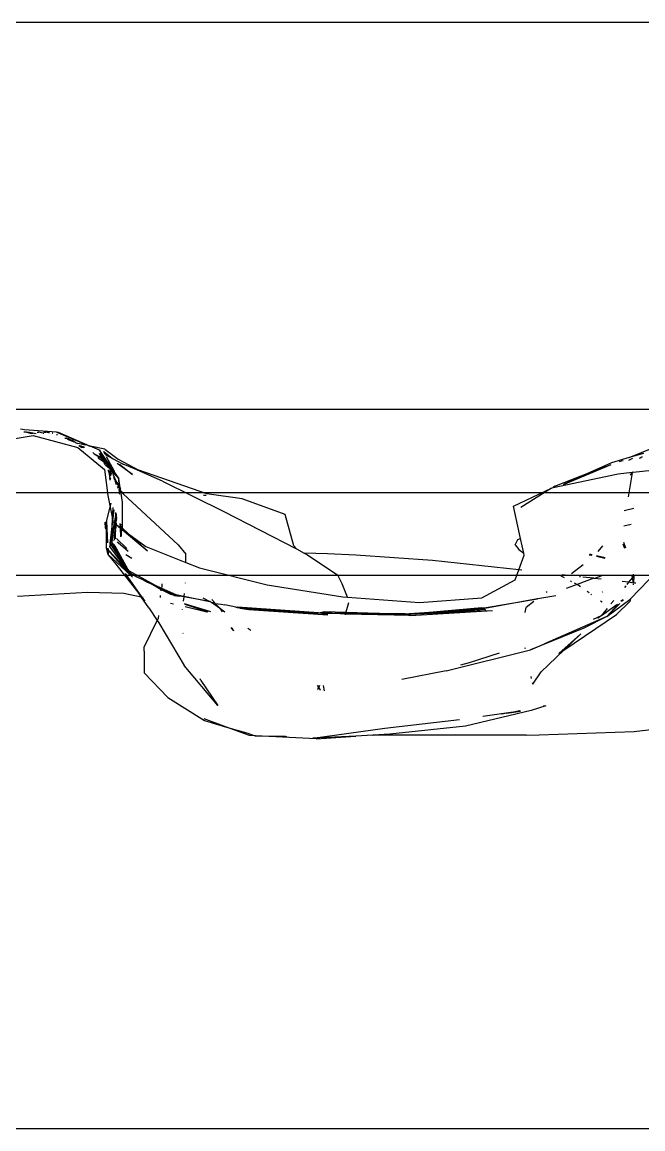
# Model space of a CAD drawing. Header units: millimetres. Extents: x -41292 to 298682, y -22072 to 33155.
# Drawn here: x 32060.8 to 32173, y -13759.4 to -13559.4 of the extents above; entities that cross this region are included whole.
import ezdxf

# ---------------------------------------------------------------- set-up
doc = ezdxf.new("R2010")
doc.units = ezdxf.units.MM
doc.layers.add('창호', color=4, linetype='Continuous')
doc.layers.add('틀', color=8, linetype='Continuous')

# ---------------------------------------------------------------- blocks, each defined once
blk = doc.blocks.new('rmfnasesx')
for p, q in [((59520.26, 1877.36), (59526.05, 1878.29)), ((59524.44, 1879.36), (59523.7, 1879.45)), ((59524.79, 1878.91), (59524.35, 1878.91)), ((59530.23, 1878.89), (59524.44, 1879.36)), ((59524.79, 1878.91), (59525.66, 1878.66)), ((59525.02, 1878.91), (59524.99, 1878.91)), ((59526.25, 1878.68), (59525.02, 1878.91)), ((59525.37, 1878.91), (59526.59, 1878.7)), ((59526.02, 1878.67), (59525.66, 1878.66)), ((59526.05, 1878.29), (59534.11, 1876.15)), ((59526.73, 1878.9), (59527.01, 1878.9)), ((59527.8, 1878.75), (59527.01, 1878.9)), ((59527.8, 1878.75), (59527.96, 1878.76)), ((59527.94, 1878.89), (59528.31, 1878.89)), ((59528.8, 1878.8), (59528.31, 1878.89)), ((59528.97, 1878.81), (59528.8, 1878.8)), ((59529.5, 1878.74), (59529.47, 1878.75)), ((59529.53, 1878.72), (59529.57, 1878.72)), ((59530.23, 1878.89), (59530.37, 1878.9)), ((59530.44, 1878.41), (59530.23, 1878.44)), ((59530.44, 1878.41), (59530.26, 1878.43)), ((59530.42, 1878.88), (59530.37, 1878.9)), ((59530.58, 1878.86), (59530.42, 1878.88)), ((59530.42, 1878.88), (59536.28, 1876.41)), ((59536.28, 1876.41), (59530.58, 1878.86)), ((59531.73, 1877.83), (59532.13, 1877.76)), ((59532.04, 1877.83), (59531.92, 1877.87)), ((59532.13, 1877.76), (59532.04, 1877.83)), ((59532.22, 1877.73), (59532.13, 1877.76)), ((59532.45, 1877.68), (59532.22, 1877.73)), ((59532.22, 1877.73), (59532.54, 1877.53)), ((59532.54, 1877.53), (59532.37, 1877.56)), ((59532.57, 1877.61), (59532.45, 1877.68)), ((59532.59, 1877.52), (59532.54, 1877.53)), ((59533.15, 1877.42), (59532.57, 1877.61)), ((59532.57, 1877.61), (59532.79, 1877.49)), ((59532.59, 1877.52), (59532.8, 1877.39)), ((59532.79, 1877.49), (59532.59, 1877.52)), ((59532.79, 1877.49), (59533.13, 1877.29)), ((59533.15, 1877.42), (59532.79, 1877.49)), ((59532.92, 1877.34), (59532.8, 1877.39)), ((59532.95, 1877.33), (59533.13, 1877.29)), ((59533.13, 1877.29), (59533.37, 1877.16)), ((59533.13, 1877.29), (59533.4, 1877.24)), ((59533.4, 1877.24), (59533.15, 1877.42)), ((59533.37, 1877.16), (59533.4, 1877.24)), ((59533.75, 1877), (59533.4, 1877.24)), ((59533.75, 1877), (59534.07, 1876.87)), ((59535.56, 1876.56), (59534.07, 1876.87)), ((59534.11, 1876.15), (59538.94, 1872.14)), ((59534.27, 1876.48), (59534.8, 1876.14)), ((59534.64, 1876.4), (59534.44, 1876.45)), ((59534.64, 1876.4), (59534.91, 1876.14)), ((59534.73, 1876.38), (59534.64, 1876.4)), ((59534.87, 1876.25), (59534.73, 1876.38)), ((59534.73, 1876.38), (59534.98, 1876.33)), ((59534.87, 1876.25), (59534.91, 1876.22)), ((59534.91, 1876.22), (59535.06, 1876.14)), ((59535.04, 1876.14), (59534.91, 1876.22)), ((59535.25, 1876.13), (59534.98, 1876.33)), ((59535.16, 1876.14), (59534.98, 1876.33)), ((59535.22, 1876.14), (59535.16, 1876.14)), ((59535.31, 1876.13), (59535.25, 1876.13)), ((59536.34, 1876.39), (59536.28, 1876.41)), ((59539, 1875.82), (59536.34, 1876.39)), ((59538, 1875.68), (59536.34, 1876.39)), ((59633.81, 1874.31), (59640.99, 1877.26)), ((59537.06, 1874.98), (59536.78, 1875.26)), ((59537.06, 1874.98), (59538.32, 1874.34)), ((59537.06, 1874.98), (59538.4, 1874.2)), ((59537.85, 1874.19), (59537.69, 1874.35)), ((59537.85, 1874.19), (59538.67, 1873.69)), ((59539.47, 1873.54), (59538, 1875.68)), ((59538, 1875.68), (59539.07, 1873.82)), ((59538.32, 1874.34), (59538.04, 1875.07)), ((59538.04, 1875.07), (59538.93, 1873.92)), ((59538.32, 1874.34), (59538.93, 1873.92)), ((59538.4, 1874.2), (59538.32, 1874.34)), ((59538.44, 1874.13), (59538.4, 1874.2)), ((59538.42, 1874.14), (59538.4, 1874.2)), ((59538.47, 1874.16), (59538.42, 1874.14)), ((59538.67, 1873.69), (59538.44, 1874.13)), ((59538.93, 1873.92), (59538.47, 1874.16)), ((59538.56, 1874.06), (59538.47, 1874.16)), ((59539.07, 1873.74), (59538.56, 1874.06)), ((59539.12, 1873.39), (59538.56, 1874.06)), ((59538.78, 1875.41), (59540.34, 1874.16)), ((59539.05, 1874.86), (59538.78, 1875.41)), ((59539, 1875.82), (59541.38, 1874.04)), ((59539.05, 1874.86), (59540.34, 1874.16)), ((59540.68, 1871.92), (59539.29, 1874.47)), ((59540.34, 1874.16), (59542.3, 1873.11)), ((59541.38, 1874.04), (59545.11, 1872.03)), ((59633.81, 1874.31), (59630.62, 1873.37)), ((59634.38, 1874.13), (59633.69, 1873.8)), ((59636.36, 1875.06), (59633.81, 1874.31)), ((59635.68, 1874.24), (59635.78, 1874.26)), ((59635.78, 1874.26), (59636.08, 1874.47)), ((59636.08, 1874.47), (59636.19, 1874.49)), ((59538.69, 1873.66), (59538.67, 1873.69)), ((59538.75, 1873.62), (59538.69, 1873.66)), ((59538.69, 1873.66), (59538.73, 1873.65)), ((59538.73, 1873.65), (59538.75, 1873.62)), ((59538.79, 1873.59), (59538.75, 1873.62)), ((59538.79, 1873.59), (59539.12, 1873.39)), ((59538.98, 1873.06), (59538.79, 1873.59)), ((59538.93, 1873.92), (59538.99, 1873.84)), ((59538.94, 1872.14), (59539.54, 1867.46)), ((59538.98, 1873.06), (59539.36, 1872.69)), ((59538.99, 1873.84), (59539.07, 1873.82)), ((59538.99, 1873.84), (59539.07, 1873.74)), ((59539.07, 1873.82), (59539.09, 1873.78)), ((59539.09, 1873.78), (59539.07, 1873.74)), ((59539.14, 1873.69), (59539.07, 1873.74)), ((59539.09, 1873.78), (59539.47, 1873.54)), ((59539.12, 1873.39), (59539.14, 1873.36)), ((59539.47, 1873.54), (59539.14, 1873.69)), ((59539.14, 1873.69), (59539.26, 1873.49)), ((59539.14, 1873.36), (59539.44, 1873.17)), ((59539.47, 1872.97), (59539.14, 1873.36)), ((59539.26, 1873.49), (59539.44, 1873.17)), ((59539.26, 1873.49), (59539.46, 1873.23)), ((59539.44, 1873.17), (59539.46, 1873.23)), ((59539.44, 1873.17), (59539.47, 1872.97)), ((59539.44, 1873.17), (59539.73, 1872.66)), ((59539.46, 1873.23), (59539.54, 1873.39)), ((59539.46, 1873.23), (59539.79, 1872.8)), ((59539.47, 1873.54), (59539.51, 1873.47)), ((59539.47, 1872.97), (59539.55, 1872.5)), ((59539.57, 1872.48), (59539.47, 1872.97)), ((59539.47, 1872.97), (59539.56, 1872.87)), ((59539.51, 1873.47), (59539.56, 1873.43)), ((59539.64, 1871.98), (59539.53, 1872)), ((59539.54, 1873.39), (59539.56, 1873.43)), ((59539.59, 1873.36), (59539.54, 1873.39)), ((59539.56, 1872.87), (59539.82, 1872.23)), ((59539.73, 1872.66), (59539.56, 1872.87)), ((59540.64, 1871.83), (59539.59, 1873.36)), ((59539.7, 1873.04), (59539.59, 1873.36)), ((59539.79, 1872.8), (59539.7, 1873.04)), ((59539.73, 1872.66), (59540.01, 1872.19)), ((59539.91, 1872.45), (59539.73, 1872.66)), ((59539.9, 1872.65), (59539.79, 1872.8)), ((59539.9, 1872.65), (59540.61, 1871.73)), ((59539.91, 1872.45), (59539.9, 1872.65)), ((59540.03, 1872.31), (59539.9, 1872.65)), ((59540.01, 1872.19), (59539.91, 1872.45)), ((59540.03, 1872.31), (59539.91, 1872.45)), ((59540.01, 1872.19), (59540.12, 1871.87)), ((59540.09, 1872.24), (59540.03, 1872.31)), ((59540.58, 1871.66), (59540.09, 1872.24)), ((59540.2, 1871.85), (59540.09, 1872.24)), ((59543.96, 1871.29), (59541.23, 1873.27)), ((59541.62, 1873.15), (59543.96, 1871.29)), ((59544.33, 1872.27), (59542.3, 1873.11)), ((59549.42, 1870.06), (59544.33, 1872.27)), ((59557.4, 1867.78), (59545.11, 1872.03)), ((59621.93, 1869.47), (59630.53, 1873.1)), ((59630.62, 1873.37), (59626.8, 1871.66)), ((59626.8, 1871.66), (59630.53, 1873.1)), ((59632.06, 1873.59), (59632.39, 1873.73)), ((59632.39, 1873.73), (59632.68, 1873.78)), ((59634.5, 1871.69), (59637.86, 1872.07)), ((59539.68, 1871.91), (59539.64, 1871.98)), ((59539.68, 1871.91), (59539.66, 1871.84)), ((59539.71, 1871.76), (59539.66, 1871.84)), ((59539.68, 1871.91), (59539.67, 1871.97)), ((59540.1, 1871.16), (59539.68, 1871.91)), ((59539.68, 1871.71), (59539.71, 1871.76)), ((59539.68, 1871.71), (59539.74, 1871.62)), ((59539.73, 1871.96), (59540.12, 1871.3)), ((59539.73, 1871.96), (59540.12, 1871.27)), ((59539.74, 1871.62), (59539.86, 1870.66)), ((59540.07, 1870.97), (59539.74, 1871.62)), ((59540.08, 1871.06), (59539.74, 1871.62)), ((59539.93, 1870.58), (59539.74, 1871.62)), ((59539.8, 1871.94), (59539.83, 1871.93)), ((59540.14, 1871.43), (59539.83, 1871.93)), ((59539.96, 1870.22), (59539.86, 1870.66)), ((59539.86, 1870.66), (59539.93, 1870.58)), ((59539.98, 1870.35), (59539.93, 1870.58)), ((59539.93, 1870.58), (59540, 1870.5)), ((59539.95, 1871.91), (59540.14, 1871.43)), ((59540.18, 1871.7), (59540.12, 1871.87)), ((59540.12, 1871.87), (59540.2, 1871.85)), ((59540.14, 1871.43), (59540.13, 1871.4)), ((59540.32, 1871.74), (59540.2, 1871.85)), ((59540.54, 1871.52), (59540.32, 1871.74)), ((59540.48, 1871.36), (59540.32, 1871.74)), ((59540.54, 1871.52), (59540.48, 1871.36)), ((59540.56, 1871.16), (59540.48, 1871.36)), ((59540.58, 1871.66), (59540.54, 1871.52)), ((59541.51, 1870.56), (59540.54, 1871.52)), ((59541.09, 1869.93), (59540.56, 1871.16)), ((59540.61, 1871.73), (59540.58, 1871.66)), ((59541.51, 1870.56), (59540.58, 1871.66)), ((59540.64, 1871.83), (59540.61, 1871.73)), ((59540.61, 1871.73), (59541.51, 1870.56)), ((59540.67, 1870.52), (59540.61, 1870.7)), ((59540.68, 1871.92), (59540.64, 1871.83)), ((59541.51, 1870.56), (59540.64, 1871.83)), ((59540.67, 1870.52), (59541.23, 1869.62)), ((59541.09, 1869.93), (59540.67, 1870.52)), ((59540.8, 1870.15), (59540.85, 1870.01)), ((59540.85, 1870.01), (59540.92, 1869.97)), ((59541.78, 1868.84), (59541.51, 1870.56)), ((59541.56, 1869.2), (59541.51, 1870.56)), ((59549.42, 1870.06), (59560.47, 1864.56)), ((59620.03, 1868.92), (59631.83, 1871.39)), ((59620.35, 1869.16), (59626.8, 1871.66)), ((59626.8, 1871.66), (59621.93, 1869.47)), ((59631.83, 1871.39), (59634.33, 1871.67)), ((59634.31, 1871.55), (59633.61, 1867.23)), ((59634.04, 1871.12), (59634.26, 1871.51)), ((59634.31, 1871.55), (59634.26, 1871.51)), ((59634.35, 1871.58), (59634.31, 1871.55)), ((59634.33, 1871.67), (59634.36, 1871.68)), ((59634.35, 1871.58), (59634.33, 1871.67)), ((59634.5, 1871.69), (59634.35, 1871.58)), ((59634.36, 1871.68), (59634.35, 1871.58)), ((59634.36, 1871.68), (59634.5, 1871.69)), ((59540.92, 1869.97), (59540.92, 1869.91)), ((59540.92, 1869.91), (59540.92, 1869.84)), ((59540.92, 1869.91), (59540.95, 1869.85)), ((59540.92, 1869.84), (59541.05, 1869.46)), ((59540.95, 1869.85), (59541.23, 1869.62)), ((59541.19, 1869.79), (59541.09, 1869.93)), ((59541.45, 1869.37), (59541.19, 1869.79)), ((59541.23, 1869.62), (59541.19, 1869.79)), ((59541.19, 1869.07), (59541.41, 1868.8)), ((59541.44, 1869.28), (59541.23, 1869.62)), ((59541.43, 1869.04), (59541.44, 1869.28)), ((59541.57, 1869.17), (59541.56, 1869.2)), ((59541.56, 1868.98), (59541.57, 1869.06)), ((59541.56, 1868.98), (59541.57, 1868.79)), ((59541.78, 1868.84), (59541.57, 1869.17)), ((59541.57, 1869.06), (59541.57, 1869.17)), ((59541.57, 1868.79), (59541.59, 1868.75)), ((59541.59, 1868.75), (59541.58, 1868.64)), ((59541.58, 1868.61), (59541.58, 1868.64)), ((59541.58, 1868.61), (59541.6, 1868.58)), ((59541.59, 1868.75), (59541.7, 1868.64)), ((59541.6, 1868.58), (59541.69, 1868.47)), ((59541.62, 1868.1), (59541.6, 1868.58)), ((59541.6, 1867.95), (59541.62, 1868.1)), ((59541.71, 1868.44), (59541.62, 1868.1)), ((59541.77, 1868.39), (59541.62, 1868.1)), ((59541.73, 1868.52), (59541.69, 1868.47)), ((59541.69, 1868.47), (59541.71, 1868.44)), ((59541.83, 1868.77), (59541.7, 1868.64)), ((59541.7, 1868.64), (59541.7, 1868.56)), ((59541.7, 1868.56), (59541.73, 1868.52)), ((59541.71, 1868.44), (59541.77, 1868.39)), ((59541.77, 1868.39), (59541.87, 1868.25)), ((59541.83, 1868.77), (59541.78, 1868.84)), ((59541.81, 1868.64), (59541.83, 1868.77)), ((59541.87, 1868.25), (59541.81, 1868.64)), ((59542.18, 1866.27), (59541.87, 1868.25)), ((59541.87, 1868.25), (59542.27, 1867.78)), ((59612.88, 1865.56), (59619.77, 1868.8)), ((59619.77, 1868.8), (59614.22, 1865.31)), ((59619.77, 1868.8), (59620.03, 1868.92)), ((59620.35, 1869.16), (59620.03, 1868.92)), ((59621.93, 1869.47), (59621.9, 1869.46)), ((59539.54, 1867.46), (59539.95, 1865.37)), ((59539.95, 1865.37), (59540.14, 1866.1)), ((59541.6, 1867.91), (59541.6, 1867.95)), ((59541.68, 1867.67), (59541.6, 1867.91)), ((59542.16, 1861.57), (59542.18, 1866.27)), ((59542.27, 1867.78), (59552.22, 1858.57)), ((59557.3, 1867.48), (59556.84, 1867.49)), ((59563.83, 1866.88), (59557.4, 1867.78)), ((59571.57, 1864.05), (59563.83, 1866.88)), ((59539.26, 1862.77), (59539.95, 1865.37)), ((59539.95, 1865.37), (59540.37, 1863.26)), ((59540.37, 1863.26), (59540.4, 1864.2)), ((59540.4, 1864.2), (59540.5, 1865.28)), ((59540.44, 1862.87), (59540.69, 1864.86)), ((59540.9, 1864.39), (59540.92, 1863.93)), ((59540.96, 1864.17), (59540.92, 1863.93)), ((59540.96, 1864.25), (59540.96, 1864.17)), ((59540.97, 1864.23), (59540.96, 1864.17)), ((59541.04, 1864.07), (59540.96, 1863.82)), ((59541.04, 1864.07), (59541.01, 1864.15)), ((59541.09, 1863.98), (59541.07, 1864.01)), ((59560.47, 1864.56), (59573.61, 1857.81)), ((59573.17, 1858.38), (59571.57, 1864.05)), ((59614.15, 1859.67), (59612.88, 1865.56)), ((59632.91, 1864.78), (59634.65, 1865.18)), ((59539, 1862.67), (59539.01, 1861.65)), ((59539.29, 1857.96), (59539.26, 1862.77)), ((59539.26, 1862.77), (59539.49, 1858.89)), ((59540.74, 1862.43), (59540.27, 1859.09)), ((59540.27, 1859.09), (59540.78, 1862.4)), ((59540.65, 1862.51), (59540.28, 1860.59)), ((59540.32, 1861.89), (59540.37, 1863.26)), ((59540.32, 1861.89), (59540.44, 1862.87)), ((59540.37, 1863.26), (59540.44, 1862.87)), ((59540.44, 1862.87), (59540.49, 1862.64)), ((59540.49, 1862.64), (59540.65, 1862.51)), ((59540.9, 1863.8), (59540.65, 1862.51)), ((59540.65, 1862.51), (59540.7, 1862.46)), ((59540.9, 1863.8), (59540.7, 1862.46)), ((59540.7, 1862.46), (59540.74, 1862.43)), ((59540.9, 1862.94), (59540.74, 1862.43)), ((59540.74, 1862.43), (59540.78, 1862.4)), ((59540.77, 1862.43), (59540.9, 1862.94)), ((59540.78, 1862.4), (59540.77, 1862.43)), ((59540.78, 1862.4), (59540.95, 1862.26)), ((59540.89, 1861.95), (59540.93, 1862.02)), ((59540.92, 1863.93), (59540.9, 1863.83)), ((59540.9, 1863.83), (59540.9, 1863.8)), ((59540.9, 1863.8), (59540.9, 1863.44)), ((59540.95, 1863.48), (59540.9, 1863.44)), ((59540.9, 1863.44), (59540.9, 1862.94)), ((59540.9, 1862.94), (59540.93, 1862.35)), ((59540.96, 1863.82), (59540.92, 1863.93)), ((59541.02, 1862.2), (59540.92, 1861.36)), ((59540.93, 1862.35), (59541.09, 1863.98)), ((59540.93, 1862.35), (59540.95, 1863.48)), ((59541.1, 1863.32), (59540.93, 1862.35)), ((59540.93, 1862.31), (59540.93, 1862.35)), ((59540.95, 1862.26), (59540.93, 1862.31)), ((59540.93, 1862.02), (59540.95, 1862.26)), ((59540.95, 1863.62), (59541.09, 1863.98)), ((59540.96, 1863.82), (59540.95, 1863.62)), ((59540.95, 1863.62), (59540.95, 1863.48)), ((59540.95, 1862.26), (59541.02, 1862.2)), ((59541.05, 1862.45), (59541.02, 1862.2)), ((59541.02, 1862.2), (59541.81, 1861.54)), ((59541.02, 1862.2), (59541.81, 1861.66)), ((59541.1, 1863.32), (59541.12, 1863.63)), ((59541.81, 1861.66), (59541.78, 1862.42)), ((59541.85, 1862.27), (59541.88, 1862.19)), ((59541.87, 1861.61), (59541.88, 1862.19)), ((59632.83, 1862.01), (59634.13, 1862.27)), ((59539.01, 1861.65), (59539.13, 1861.49)), ((59539.13, 1861.49), (59539.21, 1861.47)), ((59539.93, 1858.79), (59540.32, 1861.89)), ((59540.28, 1860.59), (59539.93, 1858.79)), ((59540.28, 1860.59), (59540.23, 1859.05)), ((59540.28, 1860.59), (59540.32, 1861.89)), ((59540.89, 1861.16), (59540.71, 1859.71)), ((59540.71, 1859.71), (59540.79, 1860.84)), ((59540.84, 1861.41), (59540.79, 1860.84)), ((59540.89, 1861.74), (59540.84, 1861.41)), ((59540.89, 1861.74), (59540.89, 1861.95)), ((59540.92, 1861.36), (59540.89, 1861.74)), ((59540.89, 1861.16), (59540.92, 1861.36)), ((59540.89, 1859.65), (59540.89, 1861.16)), ((59541.81, 1861.54), (59541.81, 1861.66)), ((59541.81, 1861.66), (59541.87, 1861.61)), ((59541.86, 1860), (59541.81, 1861.54)), ((59541.81, 1861.54), (59541.88, 1861.48)), ((59541.93, 1860.28), (59541.86, 1860)), ((59541.91, 1861.58), (59541.87, 1861.61)), ((59541.88, 1861.48), (59541.91, 1861.58)), ((59541.91, 1861.45), (59541.88, 1861.48)), ((59541.91, 1861.58), (59541.99, 1861.52)), ((59541.95, 1860.58), (59541.91, 1861.45)), ((59541.91, 1861.45), (59541.98, 1861.4)), ((59541.95, 1860.58), (59541.93, 1860.28)), ((59541.98, 1861.4), (59541.95, 1860.58)), ((59541.95, 1860.58), (59542.1, 1861.3)), ((59541.99, 1861.52), (59541.98, 1861.4)), ((59541.98, 1861.4), (59542.1, 1861.3)), ((59542.01, 1861.91), (59541.99, 1861.52)), ((59541.99, 1861.52), (59542.13, 1861.42)), ((59542.1, 1861.3), (59542.13, 1861.42)), ((59542.1, 1861.3), (59546.7, 1857.46)), ((59542.13, 1861.42), (59542.16, 1861.57)), ((59542.13, 1861.42), (59543.26, 1860.57)), ((59543.26, 1860.57), (59542.16, 1861.57)), ((59546.7, 1857.46), (59543.26, 1860.57)), ((59543.26, 1860.57), (59546.39, 1858.24)), ((59539.92, 1858.71), (59539.84, 1858.28)), ((59539.84, 1858.28), (59542.84, 1854.2)), ((59539.92, 1858.71), (59539.93, 1858.79)), ((59540.16, 1858.36), (59539.92, 1858.71)), ((59540.19, 1858.6), (59540.13, 1858.5)), ((59540.18, 1858.47), (59540.13, 1858.5)), ((59540.16, 1858.36), (59540.15, 1858.28)), ((59540.18, 1858.47), (59540.16, 1858.36)), ((59540.16, 1858.36), (59542.08, 1855.62)), ((59540.19, 1858.6), (59540.18, 1858.47)), ((59540.32, 1858.38), (59540.18, 1858.47)), ((59540.26, 1859.01), (59540.19, 1858.6)), ((59540.32, 1858.38), (59540.19, 1858.6)), ((59540.27, 1859.09), (59540.23, 1859.05)), ((59540.23, 1859.05), (59540.26, 1859.01)), ((59540.47, 1858.64), (59540.26, 1859.01)), ((59540.49, 1858.29), (59540.32, 1858.38)), ((59541.39, 1856.77), (59540.32, 1858.38)), ((59540.47, 1858.64), (59540.45, 1858.5)), ((59540.45, 1858.5), (59540.5, 1858.42)), ((59540.49, 1858.75), (59540.47, 1858.64)), ((59540.52, 1858.56), (59540.47, 1858.64)), ((59540.49, 1858.75), (59540.54, 1858.69)), ((59540.49, 1858.29), (59540.5, 1858.42)), ((59540.53, 1858.21), (59540.49, 1858.29)), ((59540.5, 1858.42), (59540.52, 1858.56)), ((59540.5, 1858.42), (59540.55, 1858.34)), ((59540.52, 1858.56), (59540.54, 1858.69)), ((59540.56, 1858.48), (59540.52, 1858.56)), ((59540.55, 1858.34), (59540.53, 1858.21)), ((59541.39, 1856.77), (59540.53, 1858.21)), ((59540.54, 1858.69), (59540.58, 1858.64)), ((59540.56, 1858.48), (59540.55, 1858.34)), ((59540.55, 1858.34), (59541.39, 1856.77)), ((59540.58, 1858.59), (59540.56, 1858.48)), ((59543.1, 1854.21), (59540.56, 1858.48)), ((59540.68, 1859.46), (59540.57, 1859.36)), ((59540.58, 1858.64), (59540.58, 1858.59)), ((59540.58, 1858.59), (59543.1, 1854.21)), ((59540.71, 1859.71), (59540.68, 1859.46)), ((59540.71, 1859.71), (59540.82, 1859.58)), ((59540.8, 1858.39), (59543.1, 1854.21)), ((59542.93, 1857.9), (59541.06, 1859.69)), ((59541.23, 1859.12), (59541.39, 1858.93)), ((59543.21, 1857.34), (59541.39, 1858.93)), ((59546.39, 1858.24), (59553.62, 1855.38)), ((59552.22, 1858.57), (59553.64, 1856.87)), ((59573.61, 1857.81), (59573.17, 1858.38)), ((59613.16, 1858.53), (59613.67, 1859.51)), ((59613.16, 1858.53), (59613.81, 1857.71)), ((59613.67, 1859.51), (59614.15, 1859.67)), ((59614.72, 1857.07), (59614.15, 1859.67)), ((59628.17, 1857.33), (59629.04, 1858.35)), ((59633.01, 1857.87), (59632.73, 1858.69)), ((59632.74, 1859.02), (59633.12, 1857.99)), ((59539.61, 1856.82), (59539.29, 1857.96)), ((59539.56, 1857.66), (59539.29, 1857.96)), ((59539.54, 1857.98), (59539.56, 1857.66)), ((59543.62, 1853.08), (59539.56, 1857.66)), ((59539.56, 1857.66), (59542.84, 1854.2)), ((59539.56, 1857.66), (59539.61, 1856.82)), ((59543.62, 1853.08), (59539.61, 1856.82)), ((59540.81, 1855.35), (59539.61, 1856.82)), ((59541.46, 1856.67), (59541.39, 1856.77)), ((59541.64, 1856.37), (59541.46, 1856.67)), ((59541.86, 1856.05), (59541.64, 1856.37)), ((59541.86, 1856.05), (59541.89, 1856.01)), ((59541.89, 1856.01), (59541.94, 1855.92)), ((59543.85, 1856.07), (59542.77, 1856.74)), ((59553.62, 1855.38), (59553.64, 1856.87)), ((59573.61, 1857.81), (59575.04, 1857.07)), ((59579.26, 1856.93), (59575.04, 1857.07)), ((59575.04, 1857.07), (59575.63, 1856.77)), ((59575.63, 1856.77), (59581.11, 1853.09)), ((59584.38, 1856.69), (59579.26, 1856.93)), ((59598.21, 1855.71), (59584.38, 1856.69)), ((59613.81, 1857.71), (59614.72, 1857.07)), ((59613.82, 1854.01), (59614.8, 1856.71)), ((59614.8, 1856.71), (59614.72, 1857.07)), ((59626.58, 1856.75), (59627, 1856.66)), ((59626.64, 1856.8), (59627.04, 1856.71)), ((59627.08, 1856.75), (59626.68, 1856.84)), ((59627.86, 1856.48), (59629.38, 1856.16)), ((59627.88, 1856.51), (59629.38, 1856.16)), ((59629.43, 1856.21), (59627.89, 1856.56)), ((59544.99, 1849.99), (59540.81, 1855.35)), ((59541.94, 1855.92), (59541.98, 1855.86)), ((59541.98, 1855.86), (59542.27, 1855.43)), ((59542.08, 1855.62), (59541.98, 1855.86)), ((59542.29, 1855.31), (59542.08, 1855.62)), ((59542.27, 1855.43), (59542.29, 1855.31)), ((59542.52, 1854.98), (59542.29, 1855.31)), ((59542.52, 1854.98), (59542.72, 1854.56)), ((59543.1, 1854.21), (59542.52, 1854.98)), ((59542.79, 1854.44), (59542.72, 1854.56)), ((59542.79, 1854.44), (59543.11, 1853.92)), ((59542.79, 1854.44), (59543, 1854.2)), ((59542.84, 1854.2), (59543.24, 1853.67)), ((59543, 1854.2), (59543.3, 1853.86)), ((59543.17, 1854.09), (59543.1, 1854.21)), ((59543.17, 1854.09), (59543.3, 1853.86)), ((59553.62, 1855.38), (59556.07, 1854.41)), ((59556.07, 1854.41), (59568.35, 1851.32)), ((59613.82, 1854.01), (59598.21, 1855.71)), ((59613.17, 1852.2), (59613.82, 1854.01)), ((59614.37, 1853.95), (59613.82, 1854.01)), ((59625.47, 1854.91), (59623.34, 1853.33)), ((59545.67, 1849.13), (59542.69, 1853.39)), ((59544.99, 1849.99), (59542.69, 1853.39)), ((59543.11, 1853.92), (59543.24, 1853.67)), ((59543.11, 1853.92), (59543.26, 1853.75)), ((59543.26, 1853.75), (59543.24, 1853.67)), ((59543.24, 1853.67), (59543.26, 1853.66)), ((59543.3, 1853.86), (59543.26, 1853.75)), ((59543.26, 1853.75), (59543.3, 1853.71)), ((59543.36, 1853.49), (59543.26, 1853.66)), ((59543.26, 1853.66), (59543.37, 1853.6)), ((59543.3, 1853.86), (59543.35, 1853.84)), ((59543.3, 1853.71), (59543.37, 1853.6)), ((59543.35, 1853.84), (59547.94, 1851.33)), ((59543.35, 1853.84), (59543.53, 1853.52)), ((59543.36, 1853.49), (59543.4, 1853.56)), ((59543.36, 1853.49), (59543.65, 1853.34)), ((59543.37, 1853.6), (59543.4, 1853.56)), ((59543.4, 1853.56), (59543.44, 1853.57)), ((59543.44, 1853.57), (59543.49, 1853.51)), ((59543.49, 1853.51), (59543.53, 1853.52)), ((59543.53, 1853.52), (59543.57, 1853.47)), ((59543.57, 1853.47), (59543.61, 1853.45)), ((59543.61, 1853.45), (59543.68, 1853.33)), ((59543.61, 1853.45), (59544.74, 1852.78)), ((59543.76, 1853.23), (59543.62, 1853.08)), ((59543.62, 1853.08), (59543.97, 1852.72)), ((59543.65, 1853.34), (59543.68, 1853.33)), ((59543.68, 1853.33), (59543.76, 1853.23)), ((59543.68, 1853.33), (59544.74, 1852.78)), ((59543.76, 1853.23), (59544.74, 1852.78)), ((59544.74, 1852.78), (59545.8, 1852.3)), ((59545.8, 1852.3), (59546.61, 1851.82)), ((59546.57, 1851.95), (59545.8, 1852.3)), ((59581.89, 1851.52), (59581.11, 1853.09)), ((59607.16, 1848.96), (59613.17, 1852.2)), ((59621.41, 1852.98), (59622.06, 1852.63)), ((59622.78, 1853.02), (59621.7, 1853.15)), ((59623.19, 1852.03), (59623.35, 1851.95)), ((59627.39, 1852.5), (59624.4, 1851.39)), ((59624.98, 1852.77), (59624.83, 1852.79)), ((59627.39, 1852.5), (59625.4, 1852.72)), ((59627.44, 1852.49), (59627.39, 1852.5)), ((59627.44, 1852.49), (59629.01, 1853.09)), ((59628.72, 1852.34), (59627.44, 1852.49)), ((59629.05, 1853.07), (59629.01, 1853.09)), ((59634.37, 1852.64), (59633.67, 1851.78)), ((59634.03, 1848.82), (59638.93, 1853.86)), ((59634.36, 1852.93), (59634.29, 1853.09)), ((59634.32, 1853.12), (59634.36, 1852.93)), ((59634.4, 1852.67), (59634.36, 1852.93)), ((59634.37, 1852.64), (59634.4, 1852.67)), ((59634.55, 1851.65), (59634.37, 1852.64)), ((59634.66, 1852.99), (59634.4, 1852.67)), ((59634.66, 1852.99), (59634.55, 1851.65)), ((59634.66, 1852.99), (59634.56, 1853.28)), ((59523.17, 1849.3), (59535.84, 1850)), ((59535.84, 1850), (59542.44, 1849.81)), ((59549.19, 1850.6), (59546.57, 1851.95)), ((59546.57, 1851.95), (59547.94, 1851.33)), ((59546.57, 1851.95), (59547.14, 1851.6)), ((59546.61, 1851.82), (59547.14, 1851.6)), ((59547.14, 1851.6), (59548.24, 1851.02)), ((59547.94, 1851.33), (59549.19, 1850.6)), ((59547.94, 1851.33), (59549.2, 1850.75)), ((59548.24, 1851.02), (59549.18, 1850.51)), ((59548.24, 1851.02), (59549.19, 1850.6)), ((59549.16, 1850.26), (59549.18, 1850.51)), ((59549.18, 1850.51), (59549.19, 1850.6)), ((59549.18, 1850.51), (59551, 1849.58)), ((59549.19, 1850.6), (59549.2, 1850.75)), ((59550.76, 1849.79), (59549.19, 1850.6)), ((59549.26, 1851.06), (59549.2, 1850.75)), ((59549.2, 1850.75), (59551.82, 1849.57)), ((59549.28, 1851.52), (59549.26, 1851.06)), ((59553.52, 1851.67), (59553.52, 1851.6)), ((59568.35, 1851.32), (59582.03, 1849.17)), ((59582.83, 1849.11), (59581.89, 1851.52)), ((59618.98, 1850.08), (59618.81, 1849.95)), ((59624.4, 1851.39), (59622.42, 1850.68)), ((59623.87, 1851.67), (59624.4, 1851.39)), ((59624.4, 1851.39), (59624.52, 1851.33)), ((59624.98, 1850.99), (59624.52, 1851.33)), ((59626.53, 1849.87), (59626.2, 1850.12)), ((59628.88, 1850.11), (59628.99, 1849.98)), ((59633.67, 1851.78), (59632.53, 1851.91)), ((59633.17, 1851.16), (59632.92, 1850.85)), ((59633.67, 1851.78), (59633.37, 1851.41)), ((59634.55, 1851.65), (59633.67, 1851.78)), ((59634.53, 1851.45), (59634.52, 1851.35)), ((59634.55, 1851.65), (59634.54, 1851.56)), ((59634.63, 1851.67), (59634.55, 1851.65)), ((59634.97, 1851.64), (59634.76, 1851.65)), ((59542.44, 1849.81), (59545.56, 1849.15)), ((59545.56, 1849.15), (59544.99, 1849.99)), ((59545.67, 1849.13), (59544.99, 1849.99)), ((59546.92, 1847.14), (59545.56, 1849.15)), ((59545.56, 1849.15), (59545.67, 1849.13)), ((59545.67, 1849.13), (59545.73, 1849.11)), ((59545.73, 1849.11), (59545.94, 1849.07)), ((59546.25, 1848.38), (59545.73, 1849.11)), ((59549.04, 1849.06), (59549.07, 1849.41)), ((59550.76, 1849.79), (59551, 1849.58)), ((59551.3, 1849.52), (59550.76, 1849.79)), ((59550.76, 1849.79), (59551.82, 1849.57)), ((59550.87, 1848.02), (59551.42, 1847.89)), ((59551.3, 1849.52), (59551, 1849.58)), ((59551.5, 1849.42), (59551.3, 1849.52)), ((59551.3, 1849.52), (59552.4, 1849.3)), ((59551.5, 1849.42), (59552.4, 1849.3)), ((59551.82, 1849.57), (59552.4, 1849.3)), ((59551.82, 1849.57), (59553.25, 1849.26)), ((59552.56, 1849.27), (59552.4, 1849.3)), ((59553.24, 1849.13), (59552.56, 1849.27)), ((59553.24, 1849.13), (59553.15, 1848.37)), ((59553.25, 1849.26), (59553.24, 1849.13)), ((59557.96, 1848.29), (59553.24, 1849.13)), ((59553.31, 1849.73), (59553.25, 1849.26)), ((59553.25, 1849.26), (59557.96, 1848.29)), ((59556.67, 1849), (59557.96, 1848.29)), ((59558.32, 1848.09), (59557.96, 1848.29)), ((59558.84, 1848.1), (59558.32, 1848.09)), ((59558.32, 1848.09), (59558.68, 1847.89)), ((59558.34, 1848.65), (59558.84, 1848.1)), ((59558.84, 1848.1), (59558.96, 1847.98)), ((59582.03, 1849.17), (59582.83, 1849.11)), ((59583.03, 1848.08), (59582.55, 1846.37)), ((59582.85, 1849.06), (59582.83, 1849.11)), ((59582.83, 1849.11), (59595.87, 1848.16)), ((59595.87, 1848.16), (59607.16, 1848.96)), ((59607.56, 1847.16), (59617.24, 1848.79)), ((59617.24, 1848.79), (59607.68, 1847.05)), ((59616.58, 1848.29), (59615.17, 1847.25)), ((59617.3, 1848.83), (59617.24, 1848.79)), ((59617.3, 1848.83), (59620.53, 1849.39)), ((59627, 1849.54), (59626.88, 1849.62)), ((59628.89, 1848.17), (59628.59, 1848.38)), ((59629.73, 1845.59), (59633.9, 1848.69)), ((59631.03, 1848.52), (59630.5, 1847.87)), ((59633.89, 1848.3), (59631.49, 1845.97)), ((59632.62, 1848.62), (59632.27, 1848.3)), ((59632.78, 1848.62), (59632.51, 1848.35)), ((59634.03, 1848.82), (59633.89, 1848.3)), ((59633.9, 1848.69), (59634.03, 1848.82)), ((59546.92, 1847.14), (59548.47, 1844.89)), ((59552.99, 1846.87), (59552.98, 1846.82)), ((59558.17, 1846.43), (59553.41, 1847.88)), ((59553.42, 1847.85), (59557.6, 1846.43)), ((59553.49, 1847.39), (59557.45, 1846.43)), ((59558.68, 1847.89), (59559.7, 1847.17)), ((59558.96, 1847.98), (59559.7, 1847.17)), ((59558.96, 1847.98), (59560, 1847.83)), ((59559.7, 1847.17), (59559.75, 1847.09)), ((59559.75, 1847.09), (59560.17, 1846.42)), ((59559.75, 1847.09), (59560.66, 1846.42)), ((59560, 1847.83), (59560.68, 1847.72)), ((59562.67, 1847.3), (59560.68, 1847.72)), ((59562.89, 1847.22), (59562.67, 1847.3)), ((59562.67, 1847.3), (59562.98, 1847.28)), ((59563.39, 1847.1), (59562.89, 1847.22)), ((59562.89, 1847.22), (59563.52, 1847.17)), ((59577.61, 1846.26), (59562.98, 1847.28)), ((59562.98, 1847.28), (59572.76, 1846.52)), ((59563.52, 1847.17), (59562.98, 1847.28)), ((59563.39, 1847.1), (59565.03, 1846.89)), ((59563.39, 1847.1), (59564.18, 1847.05)), ((59563.52, 1847.17), (59563.57, 1847.17)), ((59563.57, 1847.17), (59572.76, 1846.52)), ((59564.18, 1847.05), (59563.57, 1847.17)), ((59564.21, 1847.05), (59564.18, 1847.05)), ((59565.03, 1846.89), (59564.21, 1847.05)), ((59564.21, 1847.05), (59572.76, 1846.52)), ((59565.03, 1846.89), (59579.31, 1845.93)), ((59572.76, 1846.52), (59573.7, 1846.43)), ((59573.7, 1846.43), (59575.12, 1846.34)), ((59575.12, 1846.34), (59577.38, 1846.16)), ((59577.38, 1846.16), (59577.44, 1846.19)), ((59577.44, 1846.19), (59577.61, 1846.26)), ((59578.18, 1846.14), (59577.44, 1846.19)), ((59577.61, 1846.26), (59578.73, 1846.48)), ((59577.61, 1846.26), (59582.5, 1846.21)), ((59582.49, 1846.16), (59577.61, 1846.26)), ((59579.31, 1845.93), (59578.18, 1846.14)), ((59581.54, 1846.1), (59578.18, 1846.14)), ((59578.73, 1846.48), (59582.55, 1846.37)), ((59582.46, 1846.05), (59581.54, 1846.1)), ((59582.47, 1846.09), (59581.54, 1846.1)), ((59582.46, 1846.05), (59582.42, 1845.9)), ((59582.47, 1846.09), (59582.46, 1846.05)), ((59594.27, 1845.79), (59582.46, 1846.05)), ((59582.49, 1846.16), (59582.47, 1846.09)), ((59588.22, 1846.04), (59582.47, 1846.09)), ((59582.5, 1846.21), (59582.49, 1846.16)), ((59588.22, 1846.04), (59582.49, 1846.16)), ((59582.55, 1846.37), (59582.5, 1846.21)), ((59582.5, 1846.21), (59590.72, 1846.13)), ((59582.55, 1846.37), (59590.72, 1846.13)), ((59592.83, 1845.94), (59588.22, 1846.04)), ((59590.72, 1846.13), (59593.08, 1846.11)), ((59593.02, 1846.06), (59590.72, 1846.13)), ((59592.89, 1845.98), (59593.02, 1846.06)), ((59593.02, 1846.06), (59593.08, 1846.11)), ((59593.3, 1846.06), (59593.02, 1846.06)), ((59593.08, 1846.11), (59596.78, 1846.35)), ((59593.3, 1846.06), (59593.08, 1846.11)), ((59593.25, 1845.97), (59593.89, 1846.02)), ((59593.3, 1846.06), (59596.78, 1846.35)), ((59593.89, 1846.02), (59593.97, 1846.01)), ((59607.68, 1847.05), (59593.97, 1846.01)), ((59593.97, 1846.01), (59607.89, 1846.88)), ((59593.97, 1846.01), (59609.05, 1846.67)), ((59594.27, 1845.79), (59609.05, 1846.67)), ((59596.78, 1846.35), (59598.35, 1846.45)), ((59598.35, 1846.45), (59607.68, 1847.05)), ((59598.35, 1846.45), (59599.68, 1846.59)), ((59599.68, 1846.59), (59607.15, 1847.21)), ((59599.68, 1846.59), (59607.56, 1847.16)), ((59607.15, 1847.21), (59607.56, 1847.16)), ((59607.56, 1847.16), (59607.68, 1847.05)), ((59615, 1846.3), (59615.17, 1847.25)), ((59628.81, 1845.78), (59631.59, 1847.75)), ((59629.83, 1847.04), (59628.81, 1845.78)), ((59632.12, 1847.97), (59629.73, 1845.59)), ((59629.73, 1845.59), (59631.8, 1847.84)), ((59546.12, 1840.07), (59548.47, 1844.89)), ((59548.47, 1844.89), (59548.68, 1845.32)), ((59548.47, 1844.89), (59548.76, 1844.47)), ((59548.68, 1845.32), (59548.73, 1845.8)), ((59548.76, 1844.47), (59553.32, 1836.77)), ((59592.83, 1845.94), (59592.89, 1845.98)), ((59592.89, 1845.98), (59593.21, 1845.98)), ((59593.21, 1845.98), (59593.25, 1845.97)), ((59593.25, 1845.97), (59594.27, 1845.79)), ((59629.73, 1845.59), (59618.48, 1840.67)), ((59621.98, 1839.53), (59631.49, 1845.97)), ((59629.73, 1845.59), (59625.61, 1843.47)), ((59627.34, 1845.14), (59628.81, 1845.78)), ((59628.16, 1845.29), (59628.12, 1845.29)), ((59628.81, 1845.78), (59628.16, 1845.29)), ((59553.12, 1842.52), (59553.09, 1842.59)), ((59561.77, 1843.59), (59562.27, 1843.02)), ((59561.92, 1843.58), (59562.27, 1843.02)), ((59565.38, 1843.06), (59564.82, 1843.45)), ((59625.61, 1843.47), (59615.96, 1839.57)), ((59624.98, 1842.42), (59621.08, 1838.92)), ((59624.98, 1842.42), (59621.98, 1839.53)), ((59625.05, 1842.46), (59624.98, 1842.42)), ((59546.11, 1839.31), (59546.12, 1840.07)), ((59615.96, 1839.57), (59618.48, 1840.67)), ((59546.11, 1839.31), (59546.12, 1835.41)), ((59600.68, 1835.76), (59615.96, 1839.57)), ((59604.9, 1837.27), (59610.32, 1839.01)), ((59615.02, 1839.77), (59614.98, 1839.96)), ((59621.98, 1839.53), (59617.85, 1835.58)), ((59621.08, 1838.92), (59621.98, 1839.53)), ((59559.44, 1829.51), (59553.32, 1836.77)), ((59603.33, 1836.88), (59604.9, 1837.27)), ((59550.4, 1830.98), (59546.12, 1835.41)), ((59556.34, 1834.05), (59556.23, 1834.36)), ((59556.34, 1834.05), (59559.44, 1829.51)), ((59600.68, 1835.76), (59592.67, 1834.21)), ((59616.16, 1834.4), (59616.07, 1834.77)), ((59616.37, 1833.36), (59617.85, 1835.58)), ((59577.39, 1833.11), (59577.59, 1832.89)), ((59577.52, 1832.39), (59577.59, 1832.89)), ((59577.66, 1832.81), (59577.52, 1832.39)), ((59577.59, 1832.89), (59577.62, 1833.11)), ((59577.59, 1832.89), (59577.66, 1832.81)), ((59577.77, 1833.11), (59577.66, 1832.81)), ((59577.66, 1832.81), (59577.73, 1832.74)), ((59577.73, 1832.74), (59577.9, 1832.28)), ((59578.68, 1832.19), (59578.52, 1833.11)), ((59616.37, 1833.36), (59616.32, 1833.62)), ((59550.4, 1830.98), (59556.98, 1826.8)), ((59616.04, 1828.62), (59604.18, 1825.81)), ((59612.38, 1828.25), (59607.32, 1827.51)), ((59612.38, 1828.25), (59610.71, 1827.93)), ((59614.16, 1828.46), (59611.65, 1828.05)), ((59612.58, 1828.28), (59612.38, 1828.25)), ((59614.05, 1828.57), (59612.58, 1828.28)), ((59614.12, 1828.51), (59613.89, 1828.47)), ((59618.72, 1829.47), (59616.04, 1828.62)), ((59618.72, 1829.47), (59618.23, 1829.38)), ((59560.99, 1825.6), (59556.96, 1827.09)), ((59556.98, 1826.8), (59560.99, 1825.6)), ((59589.63, 1825.44), (59603.09, 1826.98)), ((59565.13, 1824.08), (59560.99, 1825.6)), ((59560.99, 1825.6), (59564.86, 1824.49)), ((59564.86, 1824.49), (59564.98, 1824.45)), ((59564.98, 1824.45), (59566.15, 1824.06)), ((59566.15, 1824.06), (59565.13, 1824.08)), ((59566.15, 1824.06), (59566.23, 1824.03)), ((59566.23, 1824.03), (59571.66, 1823.96)), ((59577.19, 1823.5), (59566.23, 1824.03)), ((59576.59, 1823.59), (59589.63, 1825.44)), ((59587.44, 1824.15), (59584.34, 1823.99)), ((59587.44, 1824.15), (59587.51, 1824.14)), ((59590.53, 1824.31), (59587.51, 1824.14)), ((59615.15, 1824.14), (59587.51, 1824.14)), ((59604.18, 1825.81), (59590.53, 1824.31)), ((59615.15, 1824.14), (59617.53, 1824.21)), ((59617.53, 1824.21), (59634.72, 1824.84)), ((59634.72, 1824.84), (59640.82, 1825.58)), ((59571.66, 1823.96), (59571.9, 1823.94)), ((59584.34, 1823.99), (59576.59, 1823.59)), ((59577.19, 1823.5), (59584.34, 1823.99)), ((61397.95, 1753.01), (57147.95, 1753.01))]:
    blk.add_line(p, q)

msp = doc.modelspace()

# ---------------------------------------------------------------- linework, layer by layer
at = {"layer": '창호'}
for p, q in [((33844.67, -13629.42), (31564.67, -13629.42)), ((33844.67, -13659.42), (31564.67, -13659.42))]:
    msp.add_line(p, q, dxfattribs=at)
at = {"layer": '틀'}
for p, q in [((29134.67, -13559.42), (33934.67, -13559.42)), ((31564.67, -13644.42), (33844.67, -13644.42)), ((33934.67, -13759.42), (29134.67, -13759.42))]:
    msp.add_line(p, q, dxfattribs=at)

# ---------------------------------------------------------------- block references
msp.add_blockref('rmfnasesx', (-27463.27, -15512.43))

doc.saveas('drawing.dxf')
